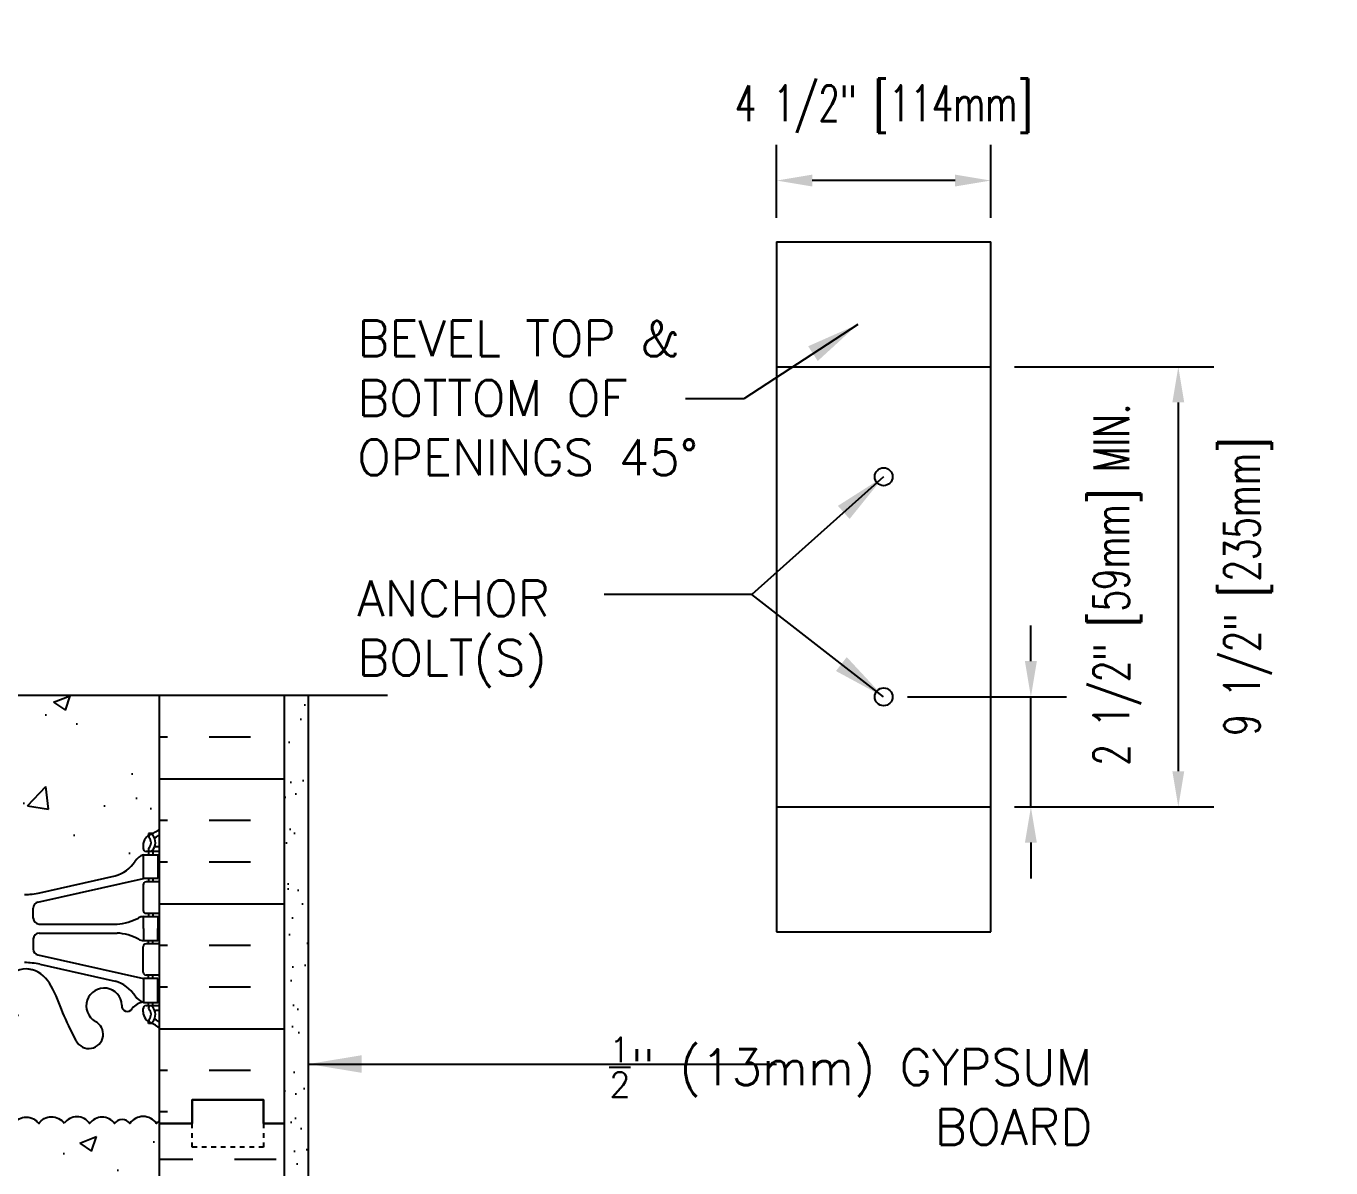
# Model space of a CAD drawing. Header units: inches. Extents: x 113.5 to 169.5, y -20.2 to 56.9.
# Drawn here: x 142.1 to 169.53, y 32.91 to 56.89 of the extents above; entities that cross this region are included whole.
import ezdxf

# ---------------------------------------------------------------- set-up
doc = ezdxf.new("R2010")
doc.units = ezdxf.units.IN
doc.header["$LTSCALE"] = 0.5
doc.header["$MEASUREMENT"] = 0
doc.linetypes.add('DASHED2', pattern=[0.375, 0.25, -0.125])
for name, color, linetype in [('HATCH', 12, 'Continuous'), ('line25', 2, 'Continuous'), ('LINE50', 5, 'Continuous'), ('LINE9', 9, 'Continuous'), ('TEXT', 4, 'Continuous'), ('Web_Edge', 9, 'Continuous')]:
    doc.layers.add(name, color=color, linetype=linetype)
doc.styles.add('DIM', font='romans.shx', dxfattribs={"width": 0.7})
doc.styles.add('ROMANS', font='romans.shx', dxfattribs={"height": 1.125})
doc.dimstyles.new('ext_12', dxfattribs={"dimscale": 12, "dimtxt": 0.09375, "dimasz": 0.09375, "dimexe": 0.09375, "dimexo": 0.0625, "dimgap": 0.0625, "dimtad": 1, "dimdec": 1, "dimzin": 3, "dimdsep": 46, "dimlunit": 4, "dimtxsty": 'DIM', "dimcen": 0.09, "dimdle": 0.09375, "dimclrt": 4, "dimadec": 0, "dimazin": 0, "dimtfac": 1, "dimtdec": 1, "dimtmove": 2, "dimatfit": 3, "dimfxl": 1, "dimfrac": 2, "dimtolj": 1, "dimtzin": 0, "dimarcsym": 0})
doc.dimstyles.new('ext_8', dxfattribs={"dimscale": 8, "dimtxt": 0.09375, "dimasz": 0.09375, "dimexe": 0.09375, "dimexo": 0.0625, "dimgap": 0.0625, "dimtad": 1, "dimdec": 1, "dimzin": 3, "dimdsep": 46, "dimlunit": 4, "dimtxsty": 'DIM', "dimcen": 0.09, "dimdle": 0.09375, "dimclrt": 4, "dimadec": 0, "dimazin": 0, "dimtfac": 1, "dimtdec": 1, "dimtmove": 2, "dimatfit": 3, "dimfxl": 1, "dimfrac": 2, "dimtolj": 1, "dimtzin": 0, "dimarcsym": 0})

# ---------------------------------------------------------------- blocks, each defined once
blk = doc.blocks.new('*D1')
at = {"layer": 'Defpoints', "color": 0, "transparency": 16777216}
for p in [(160.125, 42.802), (163.22, 42.802), (162.375, 40.489)]:
    blk.add_point(p, dxfattribs=at)
at = {"layer": 'TEXT', "color": 0, "lineweight": -2, "transparency": 16777216}
for p, q in [((163.22, 43.552), (163.22, 44.302)), ((160.625, 42.802), (163.97, 42.802)), ((163.22, 40.489), (163.22, 42.802)), ((162.875, 40.489), (163.97, 40.489)), ((163.22, 39.739), (163.22, 38.989))]:
    blk.add_line(p, q, dxfattribs=at)
at = {"layer": 'TEXT', "color": 0, "transparency": 16777216}
for points in [[(163.095, 43.552), (163.345, 43.552), (163.22, 42.802)], [(163.095, 39.739), (163.345, 39.739), (163.22, 40.489)]]:
    blk.add_solid(points, dxfattribs=at)
at = {"layer": 'TEXT', "color": 4, "transparency": 16777216, "insert": (165.035, 45.16), "char_height": 0.75, "attachment_point": 5, "rotation": 90, "style": 'DIM'}
blk.add_mtext('\\A1;2 1/2" [59mm] MIN.', dxfattribs=at)
blk = doc.blocks.new('*D2')
at = {"layer": 'Defpoints', "color": 0, "transparency": 16777216}
for p in [(162.375, 49.739), (162.375, 40.489), (166.319, 40.489)]:
    blk.add_point(p, dxfattribs=at)
at = {"layer": 'TEXT', "color": 0, "lineweight": -2, "transparency": 16777216}
for p, q in [((162.875, 49.739), (167.069, 49.739)), ((166.319, 48.989), (166.319, 41.239)), ((162.875, 40.489), (167.069, 40.489))]:
    blk.add_line(p, q, dxfattribs=at)
at = {"layer": 'TEXT', "color": 0, "transparency": 16777216}
for points in [[(166.194, 48.989), (166.444, 48.989), (166.319, 49.739)], [(166.194, 41.239), (166.444, 41.239), (166.319, 40.489)]]:
    blk.add_solid(points, dxfattribs=at)
at = {"layer": 'TEXT', "color": 4, "transparency": 16777216, "insert": (167.782, 45.114), "char_height": 0.75, "attachment_point": 5, "rotation": 90, "style": 'DIM'}
blk.add_mtext('\\A1;9 1/2" [235mm]', dxfattribs=at)
blk = doc.blocks.new('*D3')
at = {"layer": 'Defpoints', "color": 0, "transparency": 16777216}
for p in [(157.875, 53.649), (157.875, 52.364), (162.375, 52.364)]:
    blk.add_point(p, dxfattribs=at)
at = {"layer": 'TEXT', "color": 0, "lineweight": -2, "transparency": 16777216}
for p, q in [((157.875, 52.864), (157.875, 54.399)), ((162.375, 52.864), (162.375, 54.399)), ((161.625, 53.649), (158.625, 53.649))]:
    blk.add_line(p, q, dxfattribs=at)
at = {"layer": 'TEXT', "color": 0, "transparency": 16777216}
for points in [[(158.625, 53.774), (158.625, 53.524), (157.875, 53.649)], [(161.625, 53.774), (161.625, 53.524), (162.375, 53.649)]]:
    blk.add_solid(points, dxfattribs=at)
at = {"layer": 'TEXT', "color": 4, "transparency": 16777216, "insert": (160.125, 55.149), "char_height": 0.75, "attachment_point": 5, "style": 'DIM'}
blk.add_mtext('\\A1;4 1/2" [114mm]', dxfattribs=at)

msp = doc.modelspace()

# ---------------------------------------------------------------- hatches: boundary and pattern name
at = {"layer": 'HATCH'}
h = msp.add_hatch(dxfattribs=at)
h.set_pattern_fill('AR-CONC', color=256, scale=0.5)
h.paths.add_polyline_path([(144.558, 39.684, -0.249069), (144.668, 39.892), (144.668, 39.933), (144.758, 39.933, 0.088416), (144.904, 40.031), (144.904, 42.838), (139.779, 42.838), (138.779, 41.838), (138.779, 43.838), (137.779, 42.838), (132.904, 42.838), (132.904, 40.031, 0.088416), (133.05, 39.933), (133.14, 39.933), (133.14, 39.892, -0.249069), (133.25, 39.684), (133.25, 39.617, -0.414214), (133.187, 39.554), (133.14, 39.554), (133.14, 39.484), (133.245, 39.484, -0.155529), (133.42, 39.35, 0.180914), (133.838, 39.039), (135.419, 38.686, 0.054974), (135.746, 38.65), (138.904, 38.65), (142.062, 38.65, 0.054974), (142.389, 38.686), (143.969, 39.039, 0.180914), (144.387, 39.35, -0.155529), (144.563, 39.484), (144.668, 39.484), (144.668, 39.554), (144.62, 39.554, -0.414214), (144.558, 39.617)])
edge = h.paths.add_edge_path()
edge.add_line((144.904, 33.838), (144.904, 33.905))
edge.add_arc((145.109, 33.651), 0.326, 128.8762, 145)
edge.add_arc((144.559, 33.64), 0.345, 35, 145)
edge.add_arc((144.117, 33.727), 0.195, 35, 145)
edge.add_arc((143.695, 33.655), 0.32, 35, 145)
edge.add_arc((143.164, 33.654), 0.326, 34.4936, 144.4936)
edge.add_arc((142.633, 33.654), 0.326, 35.5064, 145.5064)
edge.add_arc((142.101, 33.655), 0.32, 35, 145)
edge.add_arc((141.68, 33.727), 0.195, 35, 145)
edge.add_arc((141.238, 33.64), 0.345, 35, 145)
edge.add_arc((140.688, 33.651), 0.326, 35, 48.5744)
edge.add_arc((141.12, 33.651), 0.326, 131.4256, 145)
edge.add_arc((140.57, 33.64), 0.345, 35, 145)
edge.add_arc((140.128, 33.727), 0.195, 35, 145)
edge.add_arc((139.706, 33.655), 0.32, 35, 145)
edge.add_arc((139.175, 33.654), 0.326, 34.4936, 144.4936)
edge.add_arc((138.644, 33.654), 0.326, 35.5064, 145.5064)
edge.add_arc((138.113, 33.655), 0.32, 35, 145)
edge.add_arc((137.691, 33.727), 0.195, 35, 145)
edge.add_arc((137.249, 33.64), 0.345, 35, 145)
edge.add_arc((136.699, 33.651), 0.326, 35, 145)
edge.add_arc((136.283, 33.734), 0.182, 35, 145)
edge.add_arc((135.938, 33.702), 0.238, 35, 145)
edge.add_arc((135.59, 33.732), 0.186, 35, 145)
edge.add_arc((135.155, 33.64), 0.345, 35, 145)
edge.add_arc((134.656, 33.687), 0.263, 35, 145)
edge.add_arc((133.962, 33.503), 0.585, 35, 145)
edge.add_arc((133.193, 33.636), 0.353, 35, 145)
edge.add_line((132.904, 33.838), (132.904, 31.838))
edge.add_arc((133.25, 32.199), 0.5, 226.2109, 246.4218)
edge.add_line((133.05, 31.741), (133.14, 31.741))
edge.add_line((133.14, 31.741), (133.14, 31.699))
edge.add_arc((133, 31.492), 0.25, 0, 55.9442, ccw=False)
edge.add_line((133.25, 31.492), (133.25, 31.425))
edge.add_arc((133.187, 31.425), 0.0625, -90, 0, ccw=False)
edge.add_line((133.187, 31.362), (133.14, 31.362))
edge.add_line((133.14, 31.362), (133.14, 31.292))
edge.add_line((133.14, 31.292), (133.245, 31.292))
edge.add_arc((133.207, 31.642), 0.352, 276.1291, 321.5331)
edge.add_arc((133.584, 31.373), 0.113, -12.1844, 154.0569, ccw=False)
edge.add_arc((134.07, 31.369), 0.375, 182.9237, 419.8675)
edge.add_arc((134.39, 31.962), 0.3, 27.597, 243.9425, ccw=False)
edge.add_spline(control_points=[(134.656, 32.101), (134.742, 31.935), (134.995, 31.444), (135.189, 30.764), (135.515, 30.633)], knot_values=[0, 0, 0, 0, 0.579211, 1.703896, 1.703896, 1.703896, 1.703896], degree=3, periodic=0)
edge.add_spline(control_points=[(135.515, 30.633), (135.564, 30.613), (135.619, 30.601), (135.675, 30.592)], knot_values=[1.703896, 1.703896, 1.703896, 1.703896, 1.875321, 1.875321, 1.875321, 1.875321], degree=3, periodic=0)
edge.add_arc((135.716, 31.091), 0.5, 265.2926, 431.7937)
edge.add_arc((136.063, 31.715), 0.242, 90, 218.2327, ccw=False)
edge.add_spline(control_points=[(136.063, 31.957), (136.184, 31.959), (137.003, 31.608), (137.248, 31.161), (137.387, 30.881)], knot_values=[0.038125, 0.038125, 0.038125, 0.038125, 0.320663, 1.237398, 1.237398, 1.237398, 1.237398], degree=3, periodic=0)
edge.add_spline(control_points=[(137.397, 30.862), (137.394, 30.868), (137.391, 30.874), (137.387, 30.881)], knot_values=[1.237398, 1.237398, 1.237398, 1.237398, 1.258119, 1.258119, 1.258119, 1.258119], degree=3, periodic=0)
edge.add_arc((137.841, 31.091), 0.5, 208.0183, 404.1875)
edge.add_spline(control_points=[(138.2, 31.439), (138.092, 31.602), (137.732, 31.693), (137.656, 32.188), (138.204, 32.424), (138.608, 32.453), (138.904, 32.474)], knot_values=[0.229407, 0.229407, 0.229407, 0.229407, 0.844432, 1.128849, 1.464331, 2.389004, 2.389004, 2.389004, 2.389004], degree=3, periodic=0)
edge.add_spline(control_points=[(138.904, 32.474), (139.2, 32.453), (139.604, 32.424), (140.152, 32.188), (140.075, 31.693), (139.715, 31.602), (139.608, 31.439)], knot_values=[0.229407, 0.229407, 0.229407, 0.229407, 1.15408, 1.489562, 1.773979, 2.389004, 2.389004, 2.389004, 2.389004], degree=3, periodic=0)
edge.add_arc((139.966, 31.091), 0.5, 135.8125, 331.9817)
edge.add_spline(control_points=[(140.411, 30.862), (140.414, 30.868), (140.417, 30.874), (140.42, 30.881)], knot_values=[1.237398, 1.237398, 1.237398, 1.237398, 1.258119, 1.258119, 1.258119, 1.258119], degree=3, periodic=0)
edge.add_spline(control_points=[(140.42, 30.881), (140.56, 31.161), (140.805, 31.608), (141.624, 31.959), (141.745, 31.957)], knot_values=[0.038125, 0.038125, 0.038125, 0.038125, 0.95486, 1.237398, 1.237398, 1.237398, 1.237398], degree=3, periodic=0)
edge.add_arc((141.745, 31.715), 0.242, -38.2327, 90, ccw=False)
edge.add_arc((142.091, 31.091), 0.5, 108.2063, 274.7074)
edge.add_spline(control_points=[(142.132, 30.592), (142.189, 30.601), (142.243, 30.613), (142.293, 30.633)], knot_values=[1.703896, 1.703896, 1.703896, 1.703896, 1.875321, 1.875321, 1.875321, 1.875321], degree=3, periodic=0)
edge.add_spline(control_points=[(142.293, 30.633), (142.619, 30.764), (142.813, 31.444), (143.066, 31.935), (143.152, 32.101)], knot_values=[0, 0, 0, 0, 1.124685, 1.703896, 1.703896, 1.703896, 1.703896], degree=3, periodic=0)
edge.add_arc((143.418, 31.962), 0.3, -63.9425, 153.0565, ccw=False)
edge.add_arc((143.738, 31.369), 0.375, 120.1325, 357.0763)
edge.add_arc((144.223, 31.373), 0.113, 25.9431, 192.1844, ccw=False)
edge.add_arc((144.6, 31.642), 0.352, 218.4669, 263.8709)
edge.add_line((144.563, 31.292), (144.668, 31.292))
edge.add_line((144.668, 31.292), (144.668, 31.362))
edge.add_line((144.668, 31.362), (144.62, 31.362))
edge.add_arc((144.62, 31.425), 0.0625, 180, 270, ccw=False)
edge.add_line((144.558, 31.425), (144.558, 31.492))
edge.add_arc((144.808, 31.492), 0.25, 124.0558, 180, ccw=False)
edge.add_line((144.668, 31.699), (144.668, 31.741))
edge.add_line((144.668, 31.741), (144.758, 31.741))
edge.add_arc((144.558, 32.199), 0.5, 293.5782, 313.7891)
edge.add_line((144.904, 31.838), (144.904, 33.838))
h.paths.add_polyline_path([(144.558, 27.992), (144.558, 28.06, -0.414214), (144.62, 28.122), (144.668, 28.122), (144.668, 28.192), (144.563, 28.192, -0.155529), (144.387, 28.326, 0.180914), (143.969, 28.638), (142.389, 28.991, 0.054974), (142.062, 29.027), (139.904, 29.027), (138.904, 29.027), (135.746, 29.027, 0.054974), (135.419, 28.991), (133.838, 28.638, 0.180914), (133.42, 28.326, -0.155529), (133.245, 28.192), (133.14, 28.192), (133.14, 28.122), (133.187, 28.122, -0.414214), (133.25, 28.06), (133.25, 27.992, -0.249069), (133.14, 27.785), (133.14, 27.743), (133.05, 27.743, 0.088416), (132.904, 27.646), (132.904, 22.031, 0.088416), (133.05, 21.933), (133.14, 21.933), (133.14, 21.892, -0.249069), (133.25, 21.684), (133.25, 21.617, -0.414214), (133.187, 21.554), (133.14, 21.554), (133.14, 21.484), (133.245, 21.484, -0.155529), (133.42, 21.35, 0.180914), (133.838, 21.039), (135.419, 20.686, 0.054974), (135.746, 20.65), (137.904, 20.65), (138.904, 20.65), (142.062, 20.65, 0.054974), (142.389, 20.686), (143.969, 21.039, 0.180914), (144.387, 21.35, -0.155529), (144.563, 21.484), (144.668, 21.484), (144.668, 21.554), (144.62, 21.554, -0.414214), (144.558, 21.617), (144.558, 21.684, -0.249069), (144.668, 21.892), (144.668, 21.933), (144.758, 21.933, 0.088416), (144.904, 22.031), (144.904, 24.713), (144.904, 27.646, 0.088416), (144.758, 27.743), (144.668, 27.743), (144.668, 27.785, -0.249069)])
h = msp.add_hatch(dxfattribs=at)
h.set_pattern_fill('INSUL', color=256, scale=7, style=0)
h.set_pattern_definition([(180, (3071.0654, -363.1712), (0, 2.625), []), (180, (3071.0654, -362.2962), (0, 2.625), [0.875, -0.875]), (180, (3071.0654, -361.4212), (0, 2.625), [0.875, -0.875])])
h.paths.add_polyline_path([(147.529, 42.838), (144.904, 42.838), (144.904, 33.838), (145.591, 33.838), (145.591, 34.338), (147.091, 34.338), (147.091, 33.838), (147.529, 33.838)])
h = msp.add_hatch(dxfattribs=at)
h.set_pattern_fill('AR-SAND', color=256, scale=0.5, style=0)
h.set_pattern_definition([(37.5, (125.1024, -15.0365), (-0.031497, 0.963412), [0, -0.76, 0, -0.85, 0, -0.8125]), (7.5, (125.1024, -15.0365), (0.884888, 1.411073), [0, -0.41, 0, -0.685, 0, -0.2625]), (327.5, (124.4874, -15.0365), (1.557071, 0.00283), [0, -0.25, 0, -0.9, 0, -1.175]), (317.5, (124.4874, -15.0365), (1.503063, 0.438838), [0, -0.125, 0, -0.59, 0, -0.675])])
h.paths.add_polyline_path([(148.029, 42.838), (147.529, 42.838), (147.529, 22.588), (148.029, 22.588)])
h = msp.add_hatch(dxfattribs=at)
h.set_pattern_fill('INSUL', color=256, scale=7, style=0)
h.set_pattern_definition([(0, (34.4787, -15.0365), (0, 2.625), []), (0, (34.4787, -14.1615), (0, 2.625), [0.875, -0.875]), (0, (34.4787, -13.2865), (0, 2.625), [0.875, -0.875])])
h.paths.add_polyline_path([(144.904, 24.713), (147.529, 22.088), (147.529, 33.838), (147.091, 33.838), (147.091, 33.338), (145.591, 33.338), (145.591, 33.838), (144.904, 33.838)])
h.paths.add_polyline_path([(147.529, 12.838), (144.904, 10.213), (144.904, -2.162), (147.529, -2.162)])

# ---------------------------------------------------------------- linework, layer by layer
for points in [[(140.904, 33.896, -0.059299), (140.955, 33.838, -0.520567), (141.521, 33.838, -0.520567), (141.839, 33.838, -0.520567), (142.364, 33.838, -0.520567), (142.898, 33.843)], [(144.893, 33.896, 0.059299), (144.841, 33.838, 0.520567), (144.276, 33.838, 0.520567), (143.957, 33.838, 0.520567), (143.433, 33.838, 0.520567), (142.898, 33.843)]]:
    msp.add_lwpolyline(points, format="xyb", dxfattribs=at)
at = {"layer": 'line25'}
for p, q in [((144.904, 33.838), (144.904, 42.838)), ((144.904, 24.713), (144.904, 33.838))]:
    msp.add_line(p, q, dxfattribs=at)
at = {"layer": 'LINE50'}
for p, q in [((147.529, 33.838), (147.529, 42.838)), ((147.529, 22.088), (147.529, 33.838))]:
    msp.add_line(p, q, dxfattribs=at)
for points in [[(144.904, 33.838), (145.591, 33.838), (145.591, 34.338), (147.091, 34.338), (147.091, 33.838), (147.529, 33.838)], [(147.529, 33.838), (147.091, 33.838), (147.091, 34.338), (145.591, 34.338), (145.591, 33.838), (144.904, 33.838)]]:
    msp.add_lwpolyline(points, dxfattribs=at)
at = {"layer": 'LINE9'}
for p, q in [((157.875, 52.364), (157.875, 37.864)), ((157.875, 52.364), (162.375, 52.364)), ((162.375, 37.864), (162.375, 52.364)), ((157.875, 49.739), (162.375, 49.739)), ((139.779, 42.838), (149.694, 42.838)), ((148.029, 42.838), (148.029, 22.588)), ((157.875, 40.489), (162.375, 40.489)), ((157.875, 37.864), (162.375, 37.864))]:
    msp.add_line(p, q, dxfattribs=at)
at = {"layer": 'LINE9', "linetype": 'DASHED2', "ltscale": 0.15}
msp.add_lwpolyline([(147.091, 33.838), (147.091, 33.838), (147.091, 33.338), (145.591, 33.338), (145.591, 33.838), (145.591, 33.838)], dxfattribs=at)
at = {"layer": 'LINE9'}
for centre in [(160.125, 47.427), (160.125, 42.802)]:
    msp.add_circle(centre, 0.188, dxfattribs=at)
at = {"layer": 'TEXT'}
msp.add_line((157.186, 49.066), (155.956, 49.066), dxfattribs=at)
at = {"layer": 'Web_Edge'}
for p, q in [((144.758, 39.933), (144.668, 39.933)), ((144.668, 39.933), (144.668, 39.892)), ((144.558, 39.684), (144.558, 39.617)), ((144.904, 39.554), (144.62, 39.554)), ((144.668, 39.554), (144.668, 39.484)), ((144.758, 39.554), (144.758, 39.484)), ((144.904, 39.654), (144.826, 39.654)), ((142.345, 38.488), (144.563, 38.984)), ((142.389, 38.686), (143.969, 39.039)), ((144.668, 38.984), (144.668, 38.914)), ((144.758, 38.984), (144.758, 38.914)), ((144.558, 38.852), (144.558, 38.317)), ((144.904, 38.914), (144.62, 38.914)), ((142.248, 38.154), (142.248, 38.366)), ((144.904, 38.254), (144.62, 38.254)), ((144.668, 38.254), (144.668, 38.184)), ((144.758, 38.254), (144.758, 38.184)), ((142.373, 38.029), (144.01, 38.029)), ((142.248, 37.715), (142.248, 37.503)), ((142.373, 37.84), (144.01, 37.84)), ((144.904, 37.614), (144.62, 37.614)), ((144.668, 37.614), (144.668, 37.684)), ((144.758, 37.614), (144.758, 37.684)), ((142.345, 37.381), (144.563, 36.884)), ((144.558, 37.017), (144.558, 37.552)), ((142.389, 37.183), (143.969, 36.83)), ((144.904, 36.954), (144.62, 36.954)), ((144.668, 36.884), (144.668, 36.954)), ((144.758, 36.884), (144.758, 36.954)), ((144.558, 36.184), (144.558, 36.252)), ((144.904, 36.314), (144.62, 36.314)), ((144.668, 36.314), (144.668, 36.384)), ((144.758, 36.314), (144.758, 36.384)), ((144.904, 36.214), (144.826, 36.214)), ((144.668, 35.936), (144.668, 35.977)), ((144.758, 35.936), (144.668, 35.936))]:
    msp.add_line(p, q, dxfattribs=at)
for points in [[(144.863, 38.984), (144.563, 38.984), (144.563, 39.484), (144.863, 39.484)], [(144.863, 36.884), (144.563, 36.884), (144.563, 36.384), (144.863, 36.384)]]:
    msp.add_lwpolyline(points, close=True, dxfattribs=at)
for points in [[(144.563, 37.934), (144.563, 38.184), (144.863, 38.184), (144.863, 37.934)], [(144.563, 37.934), (144.563, 37.684), (144.863, 37.684), (144.863, 37.934)]]:
    msp.add_lwpolyline(points, dxfattribs=at)
for centre, radius, start, end in [((144.808, 39.684), 0.25, 109.4712, 180), ((144.722, 39.87), 0.045, 40.8121, 218.552), ((144.564, 39.739), 0.16, 317.5391, 39.9999), ((144.558, 40.392), 0.5, 289.4712, 313.7891), ((144.564, 39.739), 0.25, 317.5391, 39.8855), ((144.82, 39.829), 0.021, 116.0043, 196.536), ((144.558, 40.392), 0.6, 294.9252, 305.2168), ((144.62, 39.617), 0.0625, 180, 270), ((144.715, 39.601), 0.045, 137.5391, 317.5391), ((144.826, 39.674), 0.0196, 164.5099, 270.5968), ((143.762, 39.753), 0.743, 286.1893, 327.2081), ((144.685, 39.142), 0.364, 109.6613, 145.0225), ((142.062, 40.15), 1.5, 270, 282.5865), ((144.62, 38.852), 0.0625, 90, 180), ((142.373, 38.366), 0.125, 102.6233, 180), ((142.373, 38.154), 0.125, 180, 270), ((143.921, 39.195), 1.17, 274.3495, 297.3635), ((144.567, 37.966), 0.219, 91.08, 119.5063), ((144.62, 38.317), 0.0625, 180, 270), ((142.373, 37.715), 0.125, 90, 180), ((143.921, 36.674), 1.17, 62.6365, 85.6505), ((144.567, 37.903), 0.219, 240.4937, 268.92), ((144.62, 37.552), 0.0625, 90, 180), ((142.373, 37.503), 0.125, 180, 257.3767), ((142.091, 36.586), 0.5, 66.2139, 251.7937), ((142.062, 35.719), 1.5, 77.4135, 90), ((143.762, 36.116), 0.743, 32.7919, 73.8107), ((144.62, 37.017), 0.0625, 180, 270), ((143.738, 36.308), 0.375, 2.9237, 239.8675), ((144.685, 36.727), 0.364, 214.9775, 250.3387), ((144.223, 36.303), 0.113, 167.8156, 334.0569), ((144.6, 36.035), 0.352, 96.1291, 141.5331), ((144.62, 36.252), 0.0625, 90, 180), ((144.715, 36.268), 0.045, 42.4609, 222.4609), ((144.564, 36.13), 0.16, 320.0001, 42.4609), ((144.564, 36.13), 0.25, 320.1145, 42.4609), ((144.826, 36.195), 0.0196, 89.4032, 195.4901), ((143.418, 35.714), 0.3, 207.597, 63.9425), ((144.808, 36.184), 0.25, 180, 250.5288), ((144.722, 35.999), 0.045, 141.448, 319.1879), ((144.558, 35.477), 0.5, 46.2109, 70.5288), ((144.82, 36.04), 0.021, 163.464, 243.9957), ((144.558, 35.477), 0.6, 54.7832, 65.0748)]:
    msp.add_arc(centre, radius, start, end, dxfattribs=at)
msp.add_open_spline([(143.152, 35.575), (143.066, 35.742), (142.813, 36.232), (142.599, 36.982), (142.189, 37.076), (142.132, 37.084)], degree=3, knots=[0, 0, 0, 0, 0.579211, 1.703896, 1.875321, 1.875321, 1.875321, 1.875321], dxfattribs=at)

# ---------------------------------------------------------------- texts
at = {"layer": 'TEXT', "char_height": 0.75, "width": 11.05043, "style": 'ROMANS'}
for s, insert, attachment_point in [('BEVEL TOP & BOTTOM OF OPENINGS 45%%D', (149.058, 49.082), 4), ('ANCHOR \\PBOLT(S)', (149.058, 44.125), 4), ('\\A1;{\\H0.7x;\\S1/2;\\H1.4286x;" }(13mm) GYPSUM BOARD', (164.512, 34.522), 6)]:
    msp.add_mtext(s, dxfattribs=dict(at, insert=insert, attachment_point=attachment_point))

# ---------------------------------------------------------------- dimensions: what is measured, and where the dimension line sits
at = {"layer": 'TEXT'}
dim = msp.add_linear_dim(base=(157.875, 53.649), p1=(162.375, 52.364), p2=(157.875, 52.364), dimstyle='ext_8', dxfattribs=at)
dim.commit()
dim.dimension.update_dxf_attribs({"geometry": '*D3', "text_midpoint": (160.125, 55.149), "dimtype": 160})
dim = msp.add_linear_dim(base=(166.319144649, 40.489389629), p1=(162.375384853, 49.739389629), p2=(162.375384853, 40.489389629), angle=90, dimstyle='ext_8', dxfattribs=at)
dim.commit()
dim.dimension.update_dxf_attribs({"geometry": '*D2', "text_midpoint": (167.782305445, 45.114389629), "dimtype": 160})
dim = msp.add_linear_dim(base=(163.22, 42.802), p1=(162.375, 40.489), p2=(160.125, 42.802), angle=90, text='<> MIN.', dimstyle='ext_8', dxfattribs=at)
dim.commit()
dim.dimension.update_dxf_attribs({"geometry": '*D1', "text_midpoint": (165.035, 45.16), "dimtype": 160})

# ---------------------------------------------------------------- leaders
msp.add_leader([(159.581, 50.628), (157.186, 49.066)], dimstyle='ext_12', dxfattribs=at)
for points in [[(160.125, 47.427), (157.352, 44.95), (154.248, 44.95)], [(160.125, 42.802), (157.352, 44.95)], [(148.029, 35.088), (157.875, 35.088)]]:
    msp.add_leader(points, dimstyle='ext_12', override={"dimgap": 0.0625, "dimtad": 0}, dxfattribs=at)

doc.saveas('drawing.dxf')
